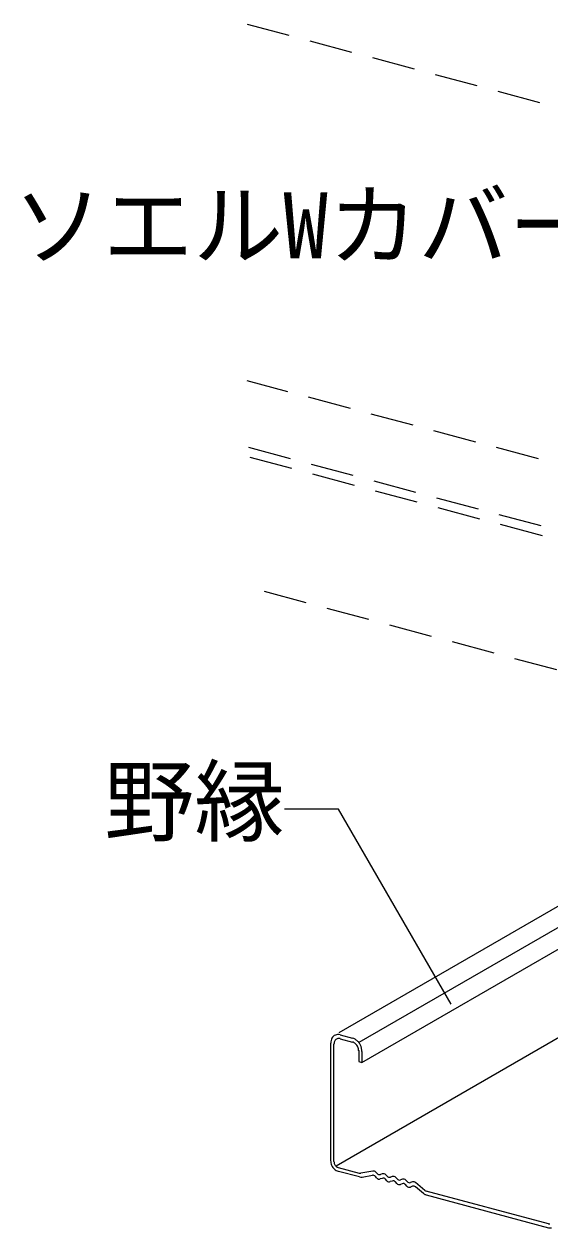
# Model space of a CAD drawing. Units: millimetres on the paper, enlarged 20 times, with parts at other scales. Extents: x -3900 to 3900, y -2793 to 2750.
# Drawn here: x -736 to -444, y -2149 to -1481 of the extents above; entities that cross this region are included whole.
import ezdxf
from ezdxf.enums import TextEntityAlignment as Align

# ---------------------------------------------------------------- set-up
doc = ezdxf.new("R2010")
doc.units = ezdxf.units.MM
doc.header["$LTSCALE"] = 20
doc.linetypes.add('DASHED1', pattern=[1.8, 1.2, -0.6])
for name, color, linetype, lineweight in [('3-3_野縁', 2, 'Continuous', 25), ('3-6_文字・矢印', 7, 'Continuous', 18), ('3-9_躯体他', 4, 'DASHED1', 9)]:
    doc.layers.add(name, color=color, linetype=linetype, lineweight=lineweight)
doc.styles.add('ＭＳ ゴシック', font='')
doc.styles.get('ＭＳ ゴシック').set_extended_font_data('MS Gothic')

msp = doc.modelspace()

# ---------------------------------------------------------------- linework, layer by layer
at = {"layer": '3-3_野縁'}
for p, q in [((-362.71, -1926.24), (-561.15, -2040.81)), ((-348.81, -1929.96), (-550.11, -2046.18)), ((-548.35, -2057.17), (-333.02, -1932.85)), ((-276.29, -1949.4), (-562.76, -2114.79)), ((-560.52, -2041.91), (-553.56, -2043.77)), ((-565.73, -2111.71), (-565.73, -2046.51)), ((-563.89, -2112.2), (-563.89, -2047)), ((-560.52, -2044.03), (-553.56, -2045.89)), ((-550.19, -2050.65), (-550.19, -2056.67)), ((-550.19, -2056.67), (-548.35, -2057.17)), ((-548.35, -2051.13), (-548.35, -2057.17)), ((-561.56, -2115.51), (-549.84, -2118.65)), ((-549.82, -2120.77), (-561.34, -2117.69)), ((-542.38, -2117.49), (-549.06, -2118.68)), ((-548.25, -2120.84), (-542.6, -2119.83)), ((-540.11, -2121.35), (-540.94, -2120.41)), ((-540.01, -2118.86), (-540.71, -2118.07)), ((-537.17, -2121.53), (-538.19, -2121.87)), ((-537.08, -2119.04), (-538.09, -2119.38)), ((-534.55, -2122.84), (-535.25, -2122.04)), ((-534.45, -2120.35), (-535.16, -2119.55)), ((-531.61, -2123.02), (-532.63, -2123.36)), ((-531.51, -2120.53), (-532.53, -2120.87)), ((-528.98, -2124.33), (-529.69, -2123.53)), ((-528.88, -2121.84), (-529.59, -2121.04)), ((-525.95, -2122.02), (-526.96, -2122.36)), ((-523.32, -2123.34), (-524.03, -2122.53)), ((-520.4, -2123.51), (-521.4, -2123.85)), ((-513.47, -2128.22), (-518.66, -2123.84)), ((-526.05, -2124.51), (-527.06, -2124.85)), ((-523.42, -2125.82), (-524.13, -2125.02)), ((-520.31, -2125.94), (-521.5, -2126.34)), ((-514.19, -2129.97), (-518.58, -2126.27)), ((-444.83, -2146.79), (-512.78, -2128.58)), ((-512.8, -2130.69), (-444.8, -2148.91))]:
    msp.add_line(p, q, dxfattribs=at)
for centre, radius, start, end in [((-560.63, -2046.13), 5.04, 151.05005, 166.99007), ((-561.5, -2045.73), 4.08, 131.5208, 150.13997), ((-561.78, -2045.4), 3.66, 111.63576, 131.70528), ((-561.77, -2045.68), 3.92, 91.53006, 110.22615), ((-561.69, -2046.36), 4.61, 75.2791, 92.31622), ((-555.03, -2049.08), 5.51, 59.17209, 74.56137), ((-554.73, -2048.22), 4.61, 75.2791, 75.27946), ((-558.42, -2046.47), 7.32, 180.29314, 180.2932), ((-559.41, -2046.53), 6.32, 165.99814, 179.82169), ((-559.8, -2047.01), 4.09, 165.99814, 179.82169), ((-559.16, -2046.98), 4.73, 180.29314, 180.2932), ((-560.59, -2046.76), 3.26, 151.05005, 166.99007), ((-561.16, -2046.5), 2.64, 131.5208, 150.13997), ((-561.33, -2046.28), 2.37, 111.63576, 131.70528), ((-561.33, -2046.47), 2.54, 91.53006, 110.22615), ((-561.28, -2046.91), 2.98, 75.2791, 92.31622), ((-554.51, -2049.32), 3.56, 59.17209, 74.56137), ((-554.32, -2048.77), 2.98, 75.2791, 75.27988), ((-554.89, -2050.14), 4.45, 47.4884, 60.39696), ((-555.61, -2050.34), 6.89, 47.4884, 60.39696), ((-555.26, -2050.49), 4.96, 34.74982, 47.13036), ((-555.54, -2050.76), 5.35, 23.69022, 35.42517), ((-556.18, -2050.89), 7.68, 34.74982, 47.13036), ((-555.54, -2050.73), 5.34, 11.90216, 23.38902), ((-555, -2050.71), 4.81, 0.40636, 12.91721), ((-556.61, -2051.31), 8.28, 23.69022, 35.42517), ((-556.61, -2051.26), 8.25, 11.90216, 23.38902), ((-555.79, -2051.22), 7.44, 0.40636, 12.91721), ((-554.25, -2050.66), 4.05, 359.41102, 359.86507), ((-554.62, -2051.15), 6.27, 359.41102, 359.86507), ((-560.68, -2111.72), 5.06, 179.82106, 179.82169), ((-559.88, -2111.68), 5.86, 180.29314, 193.00909), ((-559.12, -2111.63), 6.61, 191.90993, 203.38126), ((-559.15, -2111.61), 6.59, 203.65993, 215.45546), ((-559.51, -2111.96), 6.09, 214.70239, 227.17778), ((-560.62, -2112.18), 3.27, 180.29314, 193.00909), ((-561.07, -2112.21), 2.82, 179.82106, 179.82169), ((-560.2, -2112.16), 3.69, 191.90993, 203.38126), ((-559.94, -2112.39), 5.49, 227.46767, 240.41769), ((-560.22, -2112.15), 3.68, 203.65993, 215.45546), ((-560.41, -2112.34), 3.4, 214.70239, 227.17778), ((-560.65, -2112.58), 3.07, 227.46767, 240.41769), ((-560.38, -2113.36), 4.43, 239.21449, 254.51897), ((-560.9, -2113.12), 2.47, 239.21449, 254.51897), ((-561.03, -2113.42), 2.15, 254.33559, 255.6644), ((-561.05, -2113.59), 1.98, 254.96596, 255.03403), ((-560.61, -2113.89), 3.86, 254.33559, 255.6644), ((-560.64, -2114.19), 3.55, 254.96596, 255.03403), ((-549.38, -2116.91), 1.8, 255, 280.09938), ((-548.89, -2117.3), 3.6, 255, 280.09938), ((-542.29, -2121.6), 1.8, 41.47553, 100.09938), ((-542.06, -2119.26), 1.8, 41.47553, 100.09938), ((-538.76, -2120.16), 1.8, 221.47553, 288.52447), ((-538.66, -2117.67), 1.8, 221.47553, 288.52447), ((-536.6, -2123.23), 1.8, 41.47553, 108.52447), ((-536.5, -2120.74), 1.8, 41.47553, 108.52447), ((-533.2, -2121.65), 1.8, 221.47553, 288.52447), ((-533.1, -2119.16), 1.8, 221.47553, 288.52447), ((-531.04, -2124.72), 1.8, 41.47553, 108.52447), ((-530.94, -2122.24), 1.8, 41.47553, 108.52447), ((-527.53, -2120.65), 1.8, 221.47553, 288.52447), ((-525.38, -2123.73), 1.8, 41.47553, 108.52447), ((-521.97, -2122.14), 1.8, 221.47553, 288.52447), ((-519.82, -2125.22), 1.8, 49.90062, 108.52447), ((-527.63, -2123.14), 1.8, 221.47553, 288.52447), ((-525.48, -2126.21), 1.8, 41.47553, 108.52447), ((-522.07, -2124.63), 1.8, 221.47553, 288.52447), ((-519.74, -2127.65), 1.8, 49.90062, 108.52447), ((-511.87, -2127.21), 3.6, 229.90062, 255), ((-512.31, -2126.84), 1.8, 229.90062, 255), ((-444.36, -2145.05), 1.8, 255, 280.09938), ((-443.87, -2145.43), 3.6, 255, 280.09938)]:
    msp.add_arc(centre, radius, start, end, dxfattribs=at)
at = {"layer": '3-6_文字・矢印'}
for p, q in [((-561.41, -1916.66), (-591.41, -1916.66)), ((-498.9, -2024.93), (-561.41, -1916.66))]:
    msp.add_line(p, q, dxfattribs=at)
at = {"layer": '3-9_躯体他'}
for p, q in [((-612.09, -1481.13), (87.56, -1668.6)), ((210.23, -1899.38), (-612.09, -1679.04)), ((-379.4, -1778.23), (-612.09, -1715.88)), ((-378.66, -1783.68), (-612.09, -1721.13)), ((-335.93, -1867.41), (-612.09, -1793.41))]:
    msp.add_line(p, q, dxfattribs=at)

# ---------------------------------------------------------------- texts
at = {"layer": '3-6_文字・矢印', "style": 'ＭＳ ゴシック'}
for s, p in [('ソエルWカバー', (-742.1, -1622.06)), ('野縁', (-691.41, -1941.66))]:
    msp.add_text(s, height=36.66, dxfattribs=at).set_placement(p, align=Align.BOTTOM_LEFT)

doc.saveas('drawing.dxf')
